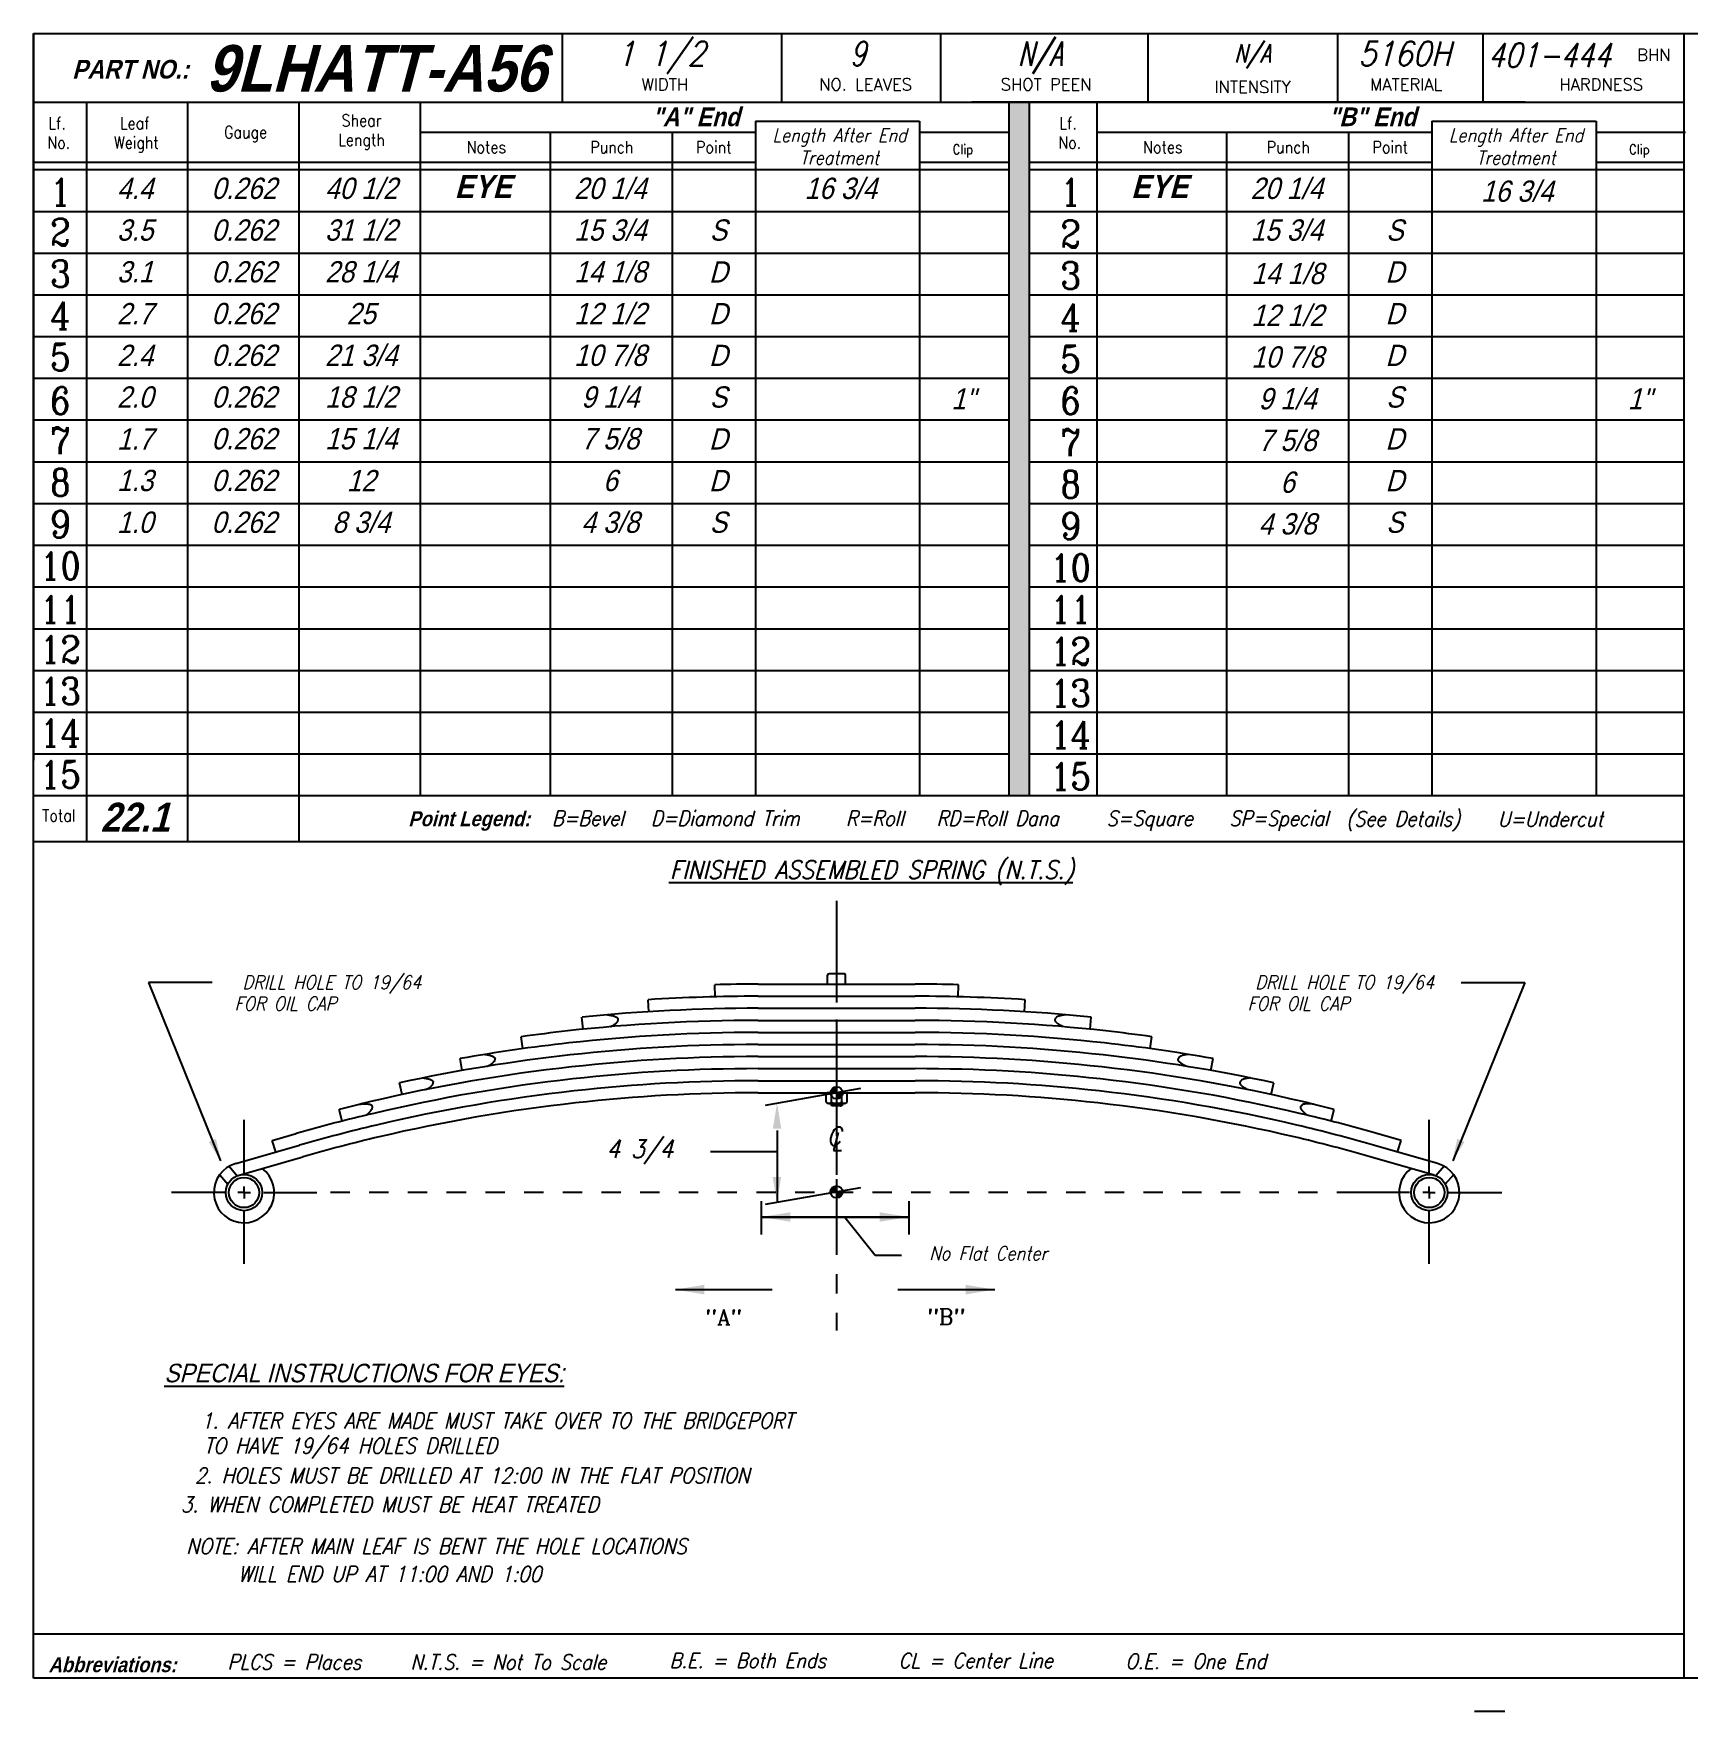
# Paper-space layout 'Layout1' of a CAD drawing. Extents: x 0 to 14, y -0.2 to 8.5.
# Drawn here: x 0 to 8.55, y -0.17 to 8.5 of the extents above; entities that cross this region are included whole.
import ezdxf
from ezdxf.enums import TextEntityAlignment as Align

# ---------------------------------------------------------------- set-up
doc = ezdxf.new("R2010")
doc.units = 0
doc.header["$LTSCALE"] = 0.25
doc.header["$MEASUREMENT"] = 0
for name, pattern in [('CENTER', [2, 1.25, -0.25, 0.25, -0.25]), ('DOT', [0.25, 0, -0.25]), ('HIDDEN', [0.375, 0.25, -0.125])]:
    doc.linetypes.add(name, pattern=pattern)
doc.layers.get('0').update_dxf_attribs({"linetype": 'CONTINUOUS'})
for name, color, linetype in [('DIM', 1, 'CONTINUOUS'), ('GRID', 6, 'CONTINUOUS'), ('GRIDTEXT', 2, 'CONTINUOUS'), ('SPRING', 4, 'CONTINUOUS'), ('TEXT', 2, 'CONTINUOUS')]:
    doc.layers.add(name, color=color, linetype=linetype)
doc.styles.add('ROMANC', font='romanc', dxfattribs={"height": 0.1})
doc.styles.add('ROMANS', font='romans', dxfattribs={"width": 0.875, "oblique": 15, "height": 0.125})
doc.dimstyles.get("Standard").update_dxf_attribs({"dimtxt": 0.18, "dimasz": 0.18, "dimexe": 0.18, "dimexo": 0.0625, "dimgap": 0.09, "dimtad": 0, "dimtih": 1, "dimtoh": 1, "dimdec": 4, "dimzin": 0, "dimdsep": 46, "dimtxsty": 'Standard', "dimcen": 0.09, "dimadec": 0, "dimazin": 0, "dimtfac": 1, "dimtdec": 4, "dimtofl": 0, "dimtmove": 0, "dimatfit": 3, "dimfxl": 1, "dimtolj": 1, "dimtzin": 0, "dimarcsym": 0})

psp = doc.layouts.get("Layout1")

# ---------------------------------------------------------------- hatches: boundary and pattern name
psp.add_hatch(color=256).paths.add_polyline_path([(5.1436, 8.1437), (5.0397, 8.1437), (5.0397, 4.5606), (5.1436, 4.5606)])

# ---------------------------------------------------------------- linework, layer by layer
at = {"color": 7, "linetype": 'DOT'}
for p, q in [((0, 0), (0, 8.4991)), ((0, 8.4991), (13.135, 8.4991))]:
    psp.add_line(p, q, dxfattribs=at)
at = {"color": 1}
for p, q in [((0.594, 3.5944), (0.9654, 2.6738)), ((0.9221, 3.5944), (0.594, 3.5944)), ((7.7044, 3.5944), (7.333, 2.6738)), ((7.3763, 3.5944), (7.7044, 3.5944))]:
    psp.add_line(p, q, dxfattribs=at)
for p, q in [((3.5218, 3.521), (3.5194, 3.5834)), ((4.7767, 3.521), (4.779, 3.5834)), ((3.1782, 3.4435), (3.175, 3.5058)), ((5.1202, 3.4435), (5.1234, 3.5058)), ((2.8391, 3.353), (2.8335, 3.4151)), ((5.4593, 3.353), (5.4649, 3.4151)), ((2.5286, 3.2528), (2.5201, 3.3145)), ((5.7698, 3.2528), (5.7784, 3.3145)), ((2.2152, 3.1402), (2.2045, 3.2016)), ((6.0832, 3.1402), (6.0939, 3.2016)), ((1.9038, 3.0155), (1.891, 3.0765)), ((6.3947, 3.0155), (6.4075, 3.0765)), ((3.743, 3.0247), (3.743, 3.0247)), ((1.5947, 2.8784), (1.579, 2.9388)), ((6.7038, 2.8784), (6.7194, 2.9388)), ((1.2517, 2.7187), (1.232, 2.7779)), ((7.0467, 2.7187), (7.0664, 2.7779)), ((3.4977, 2.7215), (3.8414, 2.7215)), ((1.01, 2.6447), (1.0527, 2.5962)), ((7.2884, 2.6447), (7.2457, 2.5962)), ((0.9616, 2.6015), (1.0045, 2.5528)), ((7.3369, 2.6015), (7.294, 2.5528))]:
    psp.add_line(p, q)
at = {"linetype": 'HIDDEN'}
psp.add_line((6.8343, 2.5093), (1.4642, 2.5093), dxfattribs=at)
at = {"layer": 'DIM', "color": 7, "linetype": 'CENTER'}
for p, q in [((4.1492, 4.0167), (4.1492, 2.8132)), ((4.1492, 3.8039), (4.1492, 2.4873)), ((4.1492, 3.1125), (4.1492, 1.7959)), ((1.0874, 2.6091), (1.0874, 2.8841)), ((7.211, 2.6091), (7.211, 2.8841)), ((1.0874, 2.5091), (1.0874, 2.5404)), ((7.211, 2.5091), (7.211, 2.5404)), ((0.9874, 2.5091), (0.7124, 2.5091)), ((1.0874, 2.5091), (1.0561, 2.5091)), ((1.0874, 2.5091), (1.0874, 2.4779)), ((1.0892, 2.5093), (1.1205, 2.5093)), ((1.1892, 2.5093), (1.4642, 2.5093)), ((7.1092, 2.5093), (6.8343, 2.5093)), ((7.2092, 2.5093), (7.178, 2.5093)), ((7.211, 2.5091), (7.211, 2.4779)), ((7.211, 2.5091), (7.2423, 2.5091)), ((7.311, 2.5091), (7.586, 2.5091)), ((1.0874, 2.1403), (1.0874, 2.4153)), ((7.211, 2.1403), (7.211, 2.4153))]:
    psp.add_line(p, q, dxfattribs=at)
at = {"layer": 'DIM', "color": 7}
for p, q in [((4.2723, 3.0464), (3.7798, 2.9596)), ((3.8414, 2.8299), (3.8414, 2.4582)), ((4.2716, 2.5341), (3.7792, 2.4472)), ((3.7588, 2.4649), (3.7588, 2.2923)), ((4.5217, 2.4649), (4.5217, 2.2923)), ((4.1916, 2.3827), (4.3478, 2.1854)), ((4.3478, 2.1854), (4.4836, 2.1854)), ((7.6014, -0.1727), (7.4451, -0.1727))]:
    psp.add_line(p, q, dxfattribs=at)
at = {"layer": 'DIM', "color": 7, "const_width": 0.0312}
for points in [[(4.1492, 3.0404, 0.414213), (4.1336, 3.0247, 1)], [(4.1492, 3.0091, 0.414214), (4.1648, 3.0247, 1)], [(4.1485, 2.528, 0.414214), (4.1329, 2.5124, 1)], [(4.1485, 2.4979, 0.414214), (4.1642, 2.5136, 1)]]:
    psp.add_lwpolyline(points, format="xyb", dxfattribs=at)
at = {"layer": 'DIM', "color": 7}
for centre in [(4.1492, 3.0247), (4.1485, 2.5124)]:
    psp.add_circle(centre, 0.0312, dxfattribs=at)
for points in [[(3.8195, 2.8392), (3.8633, 2.8392), (3.8414, 2.9705)], [(3.8188, 2.5893), (3.8626, 2.5893), (3.8407, 2.4581)]]:
    psp.add_solid(points, dxfattribs=at)
at = {"layer": 'DIM', "color": 1}
for points in [[(0.9052, 2.7713), (0.9426, 2.7865), (0.9696, 2.6667)], [(7.3933, 2.7713), (7.3559, 2.7865), (7.3288, 2.6667)]]:
    psp.add_solid(points, dxfattribs=at)
at = {"layer": 'GRID', "color": 7}
for p, q in [((0, 8.4991), (0, 4.7442)), ((0, 8.4991), (13.9986, 8.4991)), ((2.7304, 8.4991), (2.7304, 8.1437)), ((3.8648, 8.4991), (3.8648, 8.1437)), ((4.6866, 8.4991), (4.6866, 8.1437)), ((5.7576, 8.4991), (5.7576, 8.1437)), ((6.7363, 8.4991), (6.7363, 8.1437)), ((7.4878, 8.4991), (7.4878, 8.1437)), ((8.5268, 8.4991), (8.5268, 0)), ((0, 8.1437), (8.5268, 8.1437)), ((0.2737, 8.1437), (0.2737, 4.3233)), ((0.3554, 8.1437), (8.5268, 8.1437)), ((0.7954, 8.1437), (0.7954, 4.3233)), ((1.3713, 8.1437), (1.3713, 4.3233)), ((1.9981, 8.1437), (1.9981, 4.5606)), ((7.7072, 8.1437), (4.8484, 8.1437)), ((5.0397, 8.1437), (5.0397, 4.5606)), ((5.1436, 8.1437), (5.1436, 4.5606)), ((5.4931, 8.1437), (5.4931, 4.5606)), ((1.9981, 7.9892), (3.7301, 7.9892)), ((2.669, 7.9833), (2.669, 4.5606)), ((3.2986, 7.9892), (3.2986, 4.5606)), ((3.7301, 8.0465), (3.7301, 4.5606)), ((3.7301, 8.0465), (4.5781, 8.0465)), ((4.5781, 8.0465), (4.5781, 4.5606)), ((4.5781, 7.9892), (5.0397, 7.9892)), ((5.4931, 7.9892), (7.2251, 7.9892)), ((6.1639, 7.9833), (6.1639, 4.5606)), ((6.7935, 7.9892), (6.7935, 4.5606)), ((7.2251, 8.0465), (7.2251, 4.5606)), ((7.2251, 8.0465), (8.0731, 8.0465)), ((8.0731, 8.0465), (8.0731, 4.5606)), ((8.0731, 7.9892), (8.5347, 7.9892)), ((0, 7.8347), (1.3713, 7.8347)), ((1.3713, 7.8347), (1.9981, 7.8347)), ((1.9981, 7.8347), (3.7301, 7.8347)), ((4.5781, 7.8347), (5.0397, 7.8347)), ((5.1436, 7.8347), (7.2251, 7.8347)), ((8.0731, 7.8347), (8.5268, 7.8347)), ((0, 7.796), (1.3713, 7.796)), ((1.3713, 7.796), (1.9981, 7.796)), ((1.9981, 7.796), (5.0397, 7.796)), ((5.1436, 7.796), (5.3328, 7.796)), ((5.3149, 7.796), (8.5268, 7.796)), ((0, 7.5803), (1.3713, 7.5803)), ((1.3713, 7.5803), (1.9981, 7.5803)), ((1.9981, 7.5803), (5.0397, 7.5803)), ((5.1436, 7.5803), (5.3328, 7.5803)), ((5.3149, 7.5803), (8.5268, 7.5803)), ((0, 7.3646), (1.3713, 7.3646)), ((1.3713, 7.3646), (1.9981, 7.3646)), ((1.9981, 7.3646), (5.0397, 7.3646)), ((5.1436, 7.3646), (5.3328, 7.3646)), ((5.3149, 7.3646), (8.5268, 7.3646)), ((0, 7.149), (1.3713, 7.149)), ((1.3713, 7.149), (1.9981, 7.149)), ((1.9981, 7.149), (5.0397, 7.149)), ((5.1436, 7.149), (5.3328, 7.149)), ((5.3149, 7.149), (8.5268, 7.149)), ((0, 6.9333), (1.3713, 6.9333)), ((1.3713, 6.9333), (1.9981, 6.9333)), ((1.9981, 6.9333), (5.0397, 6.9333)), ((5.1436, 6.9333), (5.3328, 6.9333)), ((5.3149, 6.9333), (8.5268, 6.9333)), ((0, 6.7176), (1.3713, 6.7176)), ((1.3713, 6.7176), (1.9981, 6.7176)), ((1.9981, 6.7176), (5.0397, 6.7176)), ((5.1436, 6.7176), (5.3328, 6.7176)), ((5.3149, 6.7176), (8.5268, 6.7176)), ((0, 6.5019), (1.3713, 6.5019)), ((1.3713, 6.5019), (1.9981, 6.5019)), ((1.9981, 6.5019), (5.0397, 6.5019)), ((5.1436, 6.5019), (5.3328, 6.5019)), ((5.3149, 6.5019), (8.5268, 6.5019)), ((0, 6.2862), (1.3713, 6.2862)), ((1.3713, 6.2862), (1.9981, 6.2862)), ((1.9981, 6.2862), (5.0397, 6.2862)), ((5.1436, 6.2862), (5.3328, 6.2862)), ((5.3149, 6.2862), (8.5268, 6.2862)), ((0, 6.0705), (1.3713, 6.0705)), ((1.3713, 6.0705), (1.9981, 6.0705)), ((1.9981, 6.0705), (5.0397, 6.0705)), ((5.1436, 6.0705), (5.3328, 6.0705)), ((5.3149, 6.0705), (8.5268, 6.0705)), ((0, 5.8548), (1.9981, 5.8548)), ((1.9981, 5.8548), (5.0397, 5.8548)), ((5.1436, 5.8548), (5.3328, 5.8548)), ((5.3149, 5.8548), (8.5268, 5.8548)), ((0, 5.6391), (1.3713, 5.6391)), ((1.3713, 5.6391), (1.9981, 5.6391)), ((1.9981, 5.6391), (5.0397, 5.6391)), ((5.1436, 5.6391), (5.3328, 5.6391)), ((5.3149, 5.6391), (8.5268, 5.6391)), ((0, 5.4234), (1.3713, 5.4234)), ((1.3713, 5.4234), (1.9981, 5.4234)), ((1.9981, 5.4234), (5.0397, 5.4234)), ((5.1436, 5.4234), (5.3328, 5.4234)), ((5.3149, 5.4234), (8.5268, 5.4234)), ((0, 5.2077), (1.3713, 5.2077)), ((1.3713, 5.2077), (1.9981, 5.2077)), ((1.9981, 5.2077), (5.0397, 5.2077)), ((5.1436, 5.2077), (5.3328, 5.2077)), ((5.3149, 5.2077), (8.5268, 5.2077)), ((0, 4.992), (1.3713, 4.992)), ((1.3713, 4.992), (1.9981, 4.992)), ((1.9981, 4.992), (5.0397, 4.992)), ((5.1436, 4.992), (5.3328, 4.992)), ((5.3149, 4.992), (8.5268, 4.992)), ((0, 4.7763), (1.9981, 4.7763)), ((1.9981, 4.7763), (5.0397, 4.7763)), ((5.1436, 4.7763), (5.3328, 4.7763)), ((5.3149, 4.7763), (8.5268, 4.7763)), ((0, 0), (0, 4.7442)), ((0, 4.5606), (1.9981, 4.5606)), ((1.9981, 4.5606), (5.1436, 4.5606)), ((5.1436, 4.5606), (5.3328, 4.5606)), ((5.3149, 4.5606), (8.5268, 4.5606)), ((0, 4.3233), (8.5268, 4.3233)), ((3.3158, 2.0074), (3.8158, 2.0074)), ((4.4657, 2.0074), (4.9657, 2.0074))]:
    psp.add_line(p, q, dxfattribs=at)
at = {"layer": 'GRIDTEXT', "color": 7}
for points in [[(3.4658, 1.9824), (3.4658, 2.0324), (3.3158, 2.0074)], [(4.8157, 2.0324), (4.8157, 1.9824), (4.9657, 2.0074)]]:
    psp.add_solid(points, dxfattribs=at)
at = {"layer": 'SPRING', "color": 7}
for p, q in [((3.743, 3.5861), (4.5555, 3.5861)), ((4.1021, 3.5861), (4.1021, 3.6318)), ((4.188, 3.6396), (4.1099, 3.6396)), ((4.1958, 3.5861), (4.1958, 3.6318)), ((3.743, 3.5237), (4.5555, 3.5237)), ((3.743, 3.4614), (4.5555, 3.4614)), ((3.743, 3.399), (4.5555, 3.399)), ((3.743, 3.3366), (4.5555, 3.3366)), ((3.743, 3.2742), (4.5555, 3.2742)), ((3.743, 3.2119), (4.5555, 3.2119)), ((3.743, 3.1495), (4.5555, 3.1495)), ((3.743, 3.0871), (4.5555, 3.0871)), ((3.743, 3.0247), (4.5555, 3.0247)), ((4.0951, 2.9769), (4.0951, 3.0201)), ((4.1898, 2.97), (4.1086, 2.97)), ((4.1121, 3.0247), (4.1492, 3.0247)), ((4.118, 2.9645), (4.118, 2.97)), ((4.118, 2.9645), (4.1258, 2.9567)), ((4.1805, 2.9645), (4.118, 2.9645)), ((4.1221, 2.9769), (4.1221, 3.0179)), ((4.1315, 2.9567), (4.1258, 2.9567)), ((4.1669, 2.9567), (4.1315, 2.9567)), ((4.1863, 3.0247), (4.1492, 3.0247)), ((4.1669, 2.9567), (4.1726, 2.9567)), ((4.1805, 2.9645), (4.1726, 2.9567)), ((4.1763, 2.9769), (4.1763, 3.0179)), ((4.1805, 2.9645), (4.1805, 2.97)), ((4.2033, 2.9769), (4.2033, 3.0179)), ((1.232, 2.7779), (1.3575, 2.814)), ((7.0664, 2.7779), (6.9409, 2.814)), ((1.0443, 2.6592), (1.3747, 2.754)), ((1.0615, 2.5992), (1.3919, 2.694)), ((7.2369, 2.5992), (6.9065, 2.694)), ((7.2541, 2.6592), (6.9237, 2.754))]:
    psp.add_line(p, q, dxfattribs=at)
at = {"layer": 'SPRING', "color": 0}
for points in [[(2.9657, 3.4276, -0.006218), (2.9726, 3.4268, -0.007471), (2.9748, 3.4265, -0.000285), (2.9809, 3.4256, -0.003681), (2.9813, 3.4255, -0.005768), (2.9841, 3.425, -0.004371), (2.9879, 3.4243, -0.007625), (2.9906, 3.4237, -0.005278), (2.9945, 3.4227, -0.010897), (2.9969, 3.422, -0.006253), (3.0012, 3.4206, -0.017802), (3.0031, 3.4199, -0.007161), (3.008, 3.4177, -0.036614), (3.01, 3.4166, -0.013566), (3.0151, 3.4132, -0.097284), (3.0178, 3.4102, -0.06079), (3.0205, 3.4044)], [(2.9794, 3.3662, 0.003105), (2.9825, 3.3676, 0.007471), (2.9845, 3.3686, 0.000285), (2.9899, 3.3715, 0.003681), (2.9903, 3.3717, 0.005768), (2.9928, 3.3731, 0.004371), (2.9961, 3.375, 0.007625), (2.9985, 3.3765, 0.005278), (3.0018, 3.3787, 0.010897), (3.0039, 3.3802, 0.006253), (3.0075, 3.3828, 0.017802), (3.0091, 3.3842, 0.007161), (3.013, 3.3878, 0.036614), (3.0145, 3.3895, 0.013566), (3.0182, 3.3944, 0.097284), (3.0198, 3.3981, 0.06079), (3.0205, 3.4044)], [(5.3327, 3.4276, 0.006218), (5.3258, 3.4268, 0.007471), (5.3236, 3.4265, 0.000285), (5.3176, 3.4256, 0.003681), (5.3171, 3.4255, 0.005768), (5.3143, 3.425, 0.004371), (5.3106, 3.4243, 0.007625), (5.3078, 3.4237, 0.005278), (5.3039, 3.4227, 0.010897), (5.3015, 3.422, 0.006253), (5.2973, 3.4206, 0.017802), (5.2953, 3.4199, 0.007161), (5.2904, 3.4177, 0.036614), (5.2884, 3.4166, 0.013566), (5.2833, 3.4132, 0.097284), (5.2806, 3.4102, 0.06079), (5.2779, 3.4044)], [(5.319, 3.3662, -0.003105), (5.3159, 3.3676, -0.007471), (5.3139, 3.3686, -0.000285), (5.3085, 3.3715, -0.003681), (5.3081, 3.3717, -0.005768), (5.3056, 3.3731, -0.004371), (5.3023, 3.375, -0.007625), (5.2999, 3.3765, -0.005278), (5.2966, 3.3787, -0.010897), (5.2945, 3.3802, -0.006253), (5.2909, 3.3828, -0.017802), (5.2893, 3.3842, -0.007161), (5.2854, 3.3878, -0.036614), (5.2839, 3.3895, -0.013566), (5.2802, 3.3944, -0.097284), (5.2786, 3.3981, -0.06079), (5.2779, 3.4044)], [(2.3316, 3.2231, -0.004657), (2.3368, 3.2226, -0.007471), (2.339, 3.2223, -0.000285), (2.345, 3.2214, -0.003681), (2.3455, 3.2213, -0.005768), (2.3483, 3.2208, -0.004371), (2.352, 3.22, -0.007625), (2.3547, 3.2194, -0.005278), (2.3586, 3.2184, -0.010897), (2.3611, 3.2177, -0.006253), (2.3653, 3.2163, -0.017802), (2.3673, 3.2156, -0.007161), (2.3721, 3.2135, -0.036614), (2.3741, 3.2124, -0.013566), (2.3792, 3.2089, -0.097284), (2.382, 3.206, -0.06079), (2.3846, 3.2002)], [(5.9668, 3.2231, 0.004657), (5.9617, 3.2226, 0.007471), (5.9595, 3.2223, 0.000285), (5.9534, 3.2214, 0.003681), (5.953, 3.2213, 0.005768), (5.9501, 3.2208, 0.004371), (5.9464, 3.22, 0.007625), (5.9437, 3.2194, 0.005278), (5.9398, 3.2184, 0.010897), (5.9374, 3.2177, 0.006253), (5.9331, 3.2163, 0.017802), (5.9311, 3.2156, 0.007161), (5.9263, 3.2135, 0.036614), (5.9243, 3.2124, 0.013566), (5.9192, 3.2089, 0.097284), (5.9165, 3.206, 0.06079), (5.9138, 3.2002)], [(2.3436, 3.1619, 0.003105), (2.3467, 3.1634, 0.007471), (2.3487, 3.1644, 0.000285), (2.3541, 3.1672, 0.003681), (2.3545, 3.1674, 0.005768), (2.357, 3.1688, 0.004371), (2.3603, 3.1708, 0.007625), (2.3626, 3.1722, 0.005278), (2.366, 3.1744, 0.010897), (2.3681, 3.1759, 0.006253), (2.3716, 3.1786, 0.017802), (2.3733, 3.1799, 0.007161), (2.3771, 3.1835, 0.036614), (2.3787, 3.1852, 0.013566), (2.3824, 3.1902, 0.097284), (2.384, 3.1938, 0.06079), (2.3846, 3.2002)], [(5.9549, 3.1619, -0.003105), (5.9517, 3.1634, -0.007471), (5.9498, 3.1644, -0.000285), (5.9444, 3.1672, -0.003681), (5.9439, 3.1674, -0.005768), (5.9414, 3.1688, -0.004371), (5.9382, 3.1708, -0.007625), (5.9358, 3.1722, -0.005278), (5.9324, 3.1744, -0.010897), (5.9303, 3.1759, -0.006253), (5.9268, 3.1786, -0.017802), (5.9252, 3.1799, -0.007161), (5.9213, 3.1835, -0.036614), (5.9197, 3.1852, -0.013566), (5.9161, 3.1902, -0.097284), (5.9144, 3.1938, -0.06079), (5.9138, 3.2002)], [(2.0122, 3.1018, -0.004561), (2.0173, 3.1012, -0.007471), (2.0195, 3.1009, -0.000285), (2.0255, 3.1, -0.003681), (2.026, 3.0999, -0.005768), (2.0288, 3.0994, -0.004371), (2.0325, 3.0987, -0.007625), (2.0352, 3.0981, -0.005278), (2.0391, 3.0971, -0.010897), (2.0416, 3.0964, -0.006253), (2.0458, 3.095, -0.017802), (2.0478, 3.0943, -0.007161), (2.0526, 3.0921, -0.036614), (2.0546, 3.091, -0.013566), (2.0597, 3.0876, -0.097284), (2.0625, 3.0846, -0.06079), (2.0651, 3.0788)], [(2.0241, 3.0406, 0.003105), (2.0272, 3.042, 0.007471), (2.0292, 3.043, 0.000285), (2.0346, 3.0459, 0.003681), (2.035, 3.0461, 0.005768), (2.0375, 3.0475, 0.004371), (2.0408, 3.0494, 0.007625), (2.0431, 3.0509, 0.005278), (2.0465, 3.0531, 0.010897), (2.0486, 3.0546, 0.006253), (2.0521, 3.0572, 0.017802), (2.0538, 3.0586, 0.007161), (2.0576, 3.0622, 0.036614), (2.0592, 3.0639, 0.013566), (2.0629, 3.0688, 0.097284), (2.0645, 3.0725, 0.06079), (2.0651, 3.0788)], [(6.2862, 3.1018, 0.004561), (6.2812, 3.1012, 0.007471), (6.279, 3.1009, 0.000285), (6.2729, 3.1, 0.003681), (6.2724, 3.0999, 0.005768), (6.2696, 3.0994, 0.004371), (6.2659, 3.0987, 0.007625), (6.2632, 3.0981, 0.005278), (6.2593, 3.0971, 0.010897), (6.2568, 3.0964, 0.006253), (6.2526, 3.095, 0.017802), (6.2506, 3.0943, 0.007161), (6.2458, 3.0921, 0.036614), (6.2438, 3.091, 0.013566), (6.2387, 3.0876, 0.097284), (6.236, 3.0846, 0.06079), (6.2333, 3.0788)], [(6.2744, 3.0406, -0.003105), (6.2712, 3.042, -0.007471), (6.2693, 3.043, -0.000285), (6.2638, 3.0459, -0.003681), (6.2634, 3.0461, -0.005768), (6.2609, 3.0475, -0.004371), (6.2576, 3.0494, -0.007625), (6.2553, 3.0509, -0.005278), (6.2519, 3.0531, -0.010897), (6.2498, 3.0546, -0.006253), (6.2463, 3.0572, -0.017802), (6.2447, 3.0586, -0.007161), (6.2408, 3.0622, -0.036614), (6.2392, 3.0639, -0.013566), (6.2355, 3.0688, -0.097284), (6.2339, 3.0725, -0.06079), (6.2333, 3.0788)], [(1.6844, 2.9651, -0.012785), (1.6985, 2.9669, -0.007471), (1.7007, 2.9671, -0.000285), (1.7068, 2.9675, -0.003681), (1.7073, 2.9675, -0.005768), (1.7101, 2.9676, -0.004371), (1.7139, 2.9677, -0.007625), (1.7167, 2.9677, -0.005278), (1.7207, 2.9676, -0.010897), (1.7233, 2.9674, -0.006253), (1.7277, 2.967, -0.017802), (1.7298, 2.9667, -0.007161), (1.735, 2.9657, -0.036614), (1.7372, 2.9651, -0.013566), (1.7429, 2.9628, -0.097284), (1.7462, 2.9605, -0.06079), (1.7501, 2.9555)], [(1.7184, 2.9091, 0.003105), (1.7211, 2.9113, 0.007471), (1.7228, 2.9127, 0.000285), (1.7275, 2.9166, 0.003681), (1.7278, 2.9169, 0.005768), (1.73, 2.9189, 0.004371), (1.7328, 2.9214, 0.007625), (1.7347, 2.9234, 0.005278), (1.7375, 2.9263, 0.010897), (1.7393, 2.9282, 0.006253), (1.7421, 2.9315, 0.017802), (1.7434, 2.9332, 0.007161), (1.7464, 2.9376, 0.036614), (1.7476, 2.9396, 0.013566), (1.7501, 2.9452, 0.097284), (1.7509, 2.9491, 0.06079), (1.7501, 2.9555)], [(6.58, 2.9091, -0.003105), (6.5773, 2.9113, -0.007471), (6.5756, 2.9127, -0.000285), (6.5709, 2.9166, -0.003681), (6.5706, 2.9169, -0.005768), (6.5684, 2.9189, -0.004371), (6.5657, 2.9214, -0.007625), (6.5637, 2.9234, -0.005278), (6.5609, 2.9263, -0.010897), (6.5592, 2.9282, -0.006253), (6.5563, 2.9315, -0.017802), (6.555, 2.9332, -0.007161), (6.552, 2.9376, -0.036614), (6.5508, 2.9396, -0.013566), (6.5483, 2.9452, -0.097284), (6.5476, 2.9491, -0.06079), (6.5483, 2.9555)], [(6.614, 2.9651, 0.012785), (6.5999, 2.9669, 0.007471), (6.5977, 2.9671, 0.000285), (6.5916, 2.9675, 0.003681), (6.5912, 2.9675, 0.005768), (6.5883, 2.9676, 0.004371), (6.5845, 2.9677, 0.007625), (6.5817, 2.9677, 0.005278), (6.5777, 2.9676, 0.010897), (6.5751, 2.9674, 0.006253), (6.5707, 2.967, 0.017802), (6.5686, 2.9667, 0.007161), (6.5634, 2.9657, 0.036614), (6.5612, 2.9651, 0.013566), (6.5555, 2.9628, 0.097284), (6.5522, 2.9605, 0.06079), (6.5483, 2.9555)]]:
    psp.add_lwpolyline(points, format="xyb", dxfattribs=at)
at = {"layer": 'SPRING', "color": 7}
for centre, radius in [((1.0874, 2.5091), 0.0938), ((7.211, 2.5091), 0.0938), ((1.0874, 2.5091), 0.0781), ((7.211, 2.5091), 0.0781)]:
    psp.add_circle(centre, radius, dxfattribs=at)
for centre, radius, start, end in [((3.743, -5.4979), 9.084, 90, 91.41015), ((4.1099, 3.6318), 0.00781, 90, 180), ((4.188, 3.6318), 0.00781, 0, 90), ((4.5555, -5.4979), 9.084, 88.58985, 90), ((3.743, -5.4979), 9.0216, 90, 93.60946), ((4.5555, -5.4979), 9.0216, 86.39054, 90), ((3.743, -5.4979), 8.8969, 90, 96.3542), ((3.743, -5.4979), 8.9593, 90, 95.82587), ((4.5555, -5.4979), 8.9593, 84.17413, 90), ((4.5555, -5.4979), 8.8969, 83.6458, 90), ((3.743, -5.4979), 8.8969, 96.3542, 97.90049), ((3.743, -5.4979), 8.8345, 90, 96.3542), ((4.5555, -5.4979), 8.8345, 83.6458, 90), ((4.5555, -5.4979), 8.8969, 82.09951, 83.6458), ((3.743, -5.4979), 8.7721, 96.3542, 102.18815), ((3.743, -5.4979), 8.8345, 96.3542, 100.02867), ((3.743, -5.4979), 8.7721, 90, 96.3542), ((3.743, -5.4979), 8.7098, 90, 96.3542), ((4.5555, -5.4979), 8.7721, 83.6458, 90), ((4.5555, -5.4979), 8.7098, 83.6458, 90), ((4.5555, -5.4979), 8.7721, 77.81185, 83.6458), ((4.5555, -5.4979), 8.8345, 79.97133, 83.6458), ((3.743, -5.4979), 8.7098, 96.3542, 103.27518), ((3.743, -5.4979), 8.6474, 90, 96.3542), ((4.5555, -5.4979), 8.6474, 83.6458, 90), ((4.5555, -5.4979), 8.7098, 76.72482, 83.6458), ((3.743, -5.4979), 8.6474, 96.3542, 103.27518), ((3.743, -5.4979), 8.585, 90, 96.3542), ((4.5555, -5.4979), 8.585, 83.6458, 90), ((4.5555, -5.4979), 8.6474, 76.72482, 83.6458), ((3.743, -5.4979), 8.7098, 103.27518, 104.38577), ((3.743, -5.4979), 8.585, 96.3542, 103.27518), ((3.743, -5.4979), 8.5226, 96.3542, 103.27518), ((3.743, -5.4979), 8.5226, 90, 96.3542), ((4.1076, 3.0057), 0.019, 39.77849, 131.07822), ((4.1086, 2.9869), 0.0168, 216.38534, 323.61466), ((4.1492, 2.9678), 0.057, 61.64205, 118.35795), ((4.1492, 3.027), 0.057, 241.64205, 298.35795), ((4.1898, 3.0079), 0.0168, 36.38534, 143.61466), ((4.1898, 2.9869), 0.0168, 216.38534, 323.61466), ((4.5555, -5.4979), 8.5226, 83.6458, 90), ((4.5555, -5.4979), 8.5226, 76.72482, 83.6458), ((4.5555, -5.4979), 8.585, 76.72482, 83.6458), ((4.5555, -5.4979), 8.7098, 75.61423, 76.72482), ((3.743, -5.4979), 8.6474, 103.27518, 106.01303), ((4.5555, -5.4979), 8.6474, 73.98697, 76.72482), ((3.743, -5.4979), 8.585, 103.27518, 106.01303), ((3.743, -5.4979), 8.5226, 103.27518, 106.01303), ((4.5555, -5.4979), 8.5226, 73.98697, 76.72482), ((4.5555, -5.4979), 8.585, 73.98697, 76.72482), ((1.0874, 2.5091), 0.1561, 106.01303, 52.91734), ((7.211, 2.5091), 0.1561, 127.08266, 73.98697)]:
    psp.add_arc(centre, radius, start, end, dxfattribs=at)
at = {"layer": 'TEXT', "color": 7}
for p, q in [((0, 0), (0, 8.4991)), ((0, 0.2281), (8.5268, 0.2281)), ((13.9986, 0), (0, 0))]:
    psp.add_line(p, q, dxfattribs=at)

# ---------------------------------------------------------------- texts
at = {"layer": 'DIM', "color": 7, "style": 'ROMANS', "oblique": 15, "width": 0.875}
for s, height, p in [('%%uFINISHED ASSEMBLED SPRING (N.T.S.)', 0.093741, (4.3307, 4.1305)), ('C', 0.0937, (4.1348, 2.7529)), ('L', 0.0937, (4.1485, 2.7263))]:
    psp.add_text(s, height=height, dxfattribs=at).set_placement(p, align=Align.CENTER)
for s, height, p in [('4 3/4', 0.09374, (2.9597, 2.6877)), ('No Flat Center', 0.070305, (4.6276, 2.1599))]:
    psp.add_text(s, height=height, dxfattribs=at).set_placement(p)
at = {"layer": 'GRIDTEXT', "color": 7, "style": 'ROMANC'}
psp.add_text('BHN', height=0.06181, dxfattribs=at).set_placement((8.2853, 8.3586))
for s, height, p in [('WIDTH', 0.06181, (3.2617, 8.2055)), ('NO. LEAVES', 0.06181, (4.2987, 8.2055)), ('SHOT PEEN', 0.06181, (5.2315, 8.2055)), ('INTENSITY', 0.06181, (6.2985, 8.1923)), ('MATERIAL', 0.06181, (7.0917, 8.2055)), ('HARDNESS', 0.06181, (8.0994, 8.2055)), ('"A"', 0.07999, (3.5658, 1.8247)), ('"B"', 0.07999, (4.7157, 1.8274))]:
    psp.add_text(s, height=height, dxfattribs=at).set_placement(p, align=Align.CENTER)
at = {"layer": 'GRIDTEXT', "color": 7, "style": 'ROMANC', "width": 0.875}
for s, height, p in [('Lf.', 0.06181, (0.1221, 8.0046)), ('Leaf', 0.06181, (0.5228, 8.0046)), ('Shear', 0.06181, (1.6946, 8.0193)), ('Lf.', 0.06181, (5.3454, 8.0046)), ('Gauge', 0.06181, (1.0956, 7.9583)), ('Length', 0.06181, (1.6946, 7.9192)), ('No.', 0.06181, (0.1303, 7.9045)), ('Weight', 0.06181, (0.531, 7.9045)), ('Notes', 0.06181, (2.3396, 7.881)), ('Punch', 0.06181, (2.9876, 7.881)), ('Point', 0.06181, (3.5145, 7.881)), ('Clip', 0.05007, (4.8013, 7.8757)), ('No.', 0.06181, (5.3536, 7.9045)), ('Notes', 0.06181, (5.8346, 7.881)), ('Punch', 0.06181, (6.4826, 7.881)), ('Point', 0.06181, (7.0095, 7.881)), ('Clip', 0.05007, (8.2963, 7.8757)), ('1', 0.14, (0.1386, 7.6099)), ('1', 0.14, (5.3579, 7.6099)), ('2', 0.14, (0.1386, 7.4036)), ('2', 0.14, (5.3579, 7.3942)), ('3', 0.14, (0.1386, 7.1879)), ('3', 0.14, (5.3579, 7.1785)), ('4', 0.14, (0.1386, 6.9722)), ('4', 0.14, (5.3579, 6.9628)), ('5', 0.14, (0.1386, 6.7565)), ('5', 0.14, (5.3579, 6.7471)), ('6', 0.14, (0.1386, 6.5314)), ('6', 0.14, (5.3579, 6.5314)), ('7', 0.14, (0.1386, 6.3251)), ('7', 0.14, (5.3579, 6.3157)), ('8', 0.14, (0.1386, 6.1094)), ('8', 0.14, (5.3579, 6.1)), ('9', 0.14, (0.1386, 5.8937)), ('9', 0.14, (5.3579, 5.8843)), ('10', 0.14, (0.1386, 5.678)), ('10', 0.14, (5.3579, 5.6686)), ('11', 0.14, (0.1386, 5.4529)), ('11', 0.14, (5.3579, 5.4529)), ('12', 0.14, (0.1386, 5.2466)), ('12', 0.14, (5.3579, 5.2372)), ('13', 0.14, (0.1386, 5.0309)), ('13', 0.14, (5.3579, 5.0215)), ('14', 0.14, (0.1386, 4.8152)), ('14', 0.14, (5.3579, 4.8058)), ('15', 0.14, (0.1386, 4.5995)), ('15', 0.14, (5.3579, 4.5901)), ('Total', 0.06181, (0.1303, 4.4264))]:
    psp.add_text(s, height=height, dxfattribs=at).set_placement(p, align=Align.CENTER)
at = {"layer": 'GRIDTEXT', "color": 7, "style": 'ROMANS', "oblique": 15, "width": 0.875}
for s, height, p in [('B=Bevel', 0.07726, (2.6782, 4.4051)), ('D=Diamond Trim', 0.077265, (3.1902, 4.4049)), ('R=Roll', 0.07726, (4.1972, 4.4047)), ('RD=Roll Dana', 0.077265, (4.6656, 4.4047)), ('S=Square', 0.07726, (5.5434, 4.4045)), ('SP=Special', 0.07726, (6.1779, 4.4043)), ('(See Details)', 0.077265, (6.7822, 4.4018)), ('U=Undercut', 0.07726, (7.5655, 4.4004)), ('PLCS = Places', 0.077265, (1.0032, 0.0444)), ('N.T.S. = Not To Scale', 0.077265, (1.9474, 0.044)), ('B.E. = Both Ends', 0.077265, (3.2861, 0.0519)), ('CL = Center Line', 0.077265, (4.4693, 0.0517)), ('O.E. = One End', 0.077265, (5.6414, 0.0479))]:
    psp.add_text(s, height=height, dxfattribs=at).set_placement(p)
at = {"layer": 'GRIDTEXT', "color": 7, "attachment_point": 5, "style": 'ROMANS'}
for s, insert, char_height, width in [('{\\fSansSerif|b1|i0|c2|p2;9LHATT-A56}', (1.7687, 8.3178), 0.239976, 3.19968), ('{\\fSansSerif|b1|i0|c2|p2;PART NO.:}', (0.501, 8.3141), 0.096581, 2.895506), ('{\\fSansSerif|b1|i0|c2|p2;"A" End}', (3.4219, 8.0681), 0.096581, 2.895506), ('{\\fSansSerif|b1|i0|c2|p2;"B" End}', (6.9169, 8.0681), 0.096581, 2.895506), ('Length After End Treatment', (4.1638, 7.9156), 0.069538, 0.906241), ('Length After End Treatment', (7.6588, 7.9156), 0.069538, 0.906241), ('{\\fSansSerif|b1|i0|c2|p2;Point Legend:}', (2.2509, 4.429), 0.077265, 2.316405), ('{\\fSansSerif|b1|i0|c2|p2;Abbreviations:}', (0.4081, 0.0683), 0.077265, 2.316405)]:
    psp.add_mtext(s, dxfattribs=dict(at, insert=insert, char_height=char_height, width=width))
at = {"layer": 'TEXT', "color": 7, "style": 'ROMANS', "oblique": 15}
for s, height, width, p in [('1 1/2', 0.12499, 0.875, (3.2423, 8.3332)), ('9', 0.125, 0.75, (4.2581, 8.3332)), ('N/A', 0.12499, 0.6875, (5.2002, 8.3332)), ('5160H', 0.12499, 0.875, (7.0826, 8.3332))]:
    psp.add_text(s, height=height, dxfattribs=dict(at, width=width)).set_placement(p, align=Align.CENTER)
for s, height, width, p in [('N/A', 0.09374, 0.75, (6.2036, 8.3503)), ('401-444', 0.12499, 0.8125, (7.5139, 8.3246))]:
    psp.add_text(s, height=height, dxfattribs=dict(at, width=width)).set_placement(p)
at = {"layer": 'TEXT', "color": 7, "attachment_point": 5, "style": 'ROMANS'}
for s, insert, char_height, width in [('{\\fArial|b0|i0|c0|p34;4.4}', (0.5245, 7.6985), 0.11, 0.68284), ('{\\fArial|b0|i0|c0|p34;0.262}', (1.0873, 7.6985), 0.11, 0.68284), ('{\\fArial|b0|i0|c0|p34;40 1/2}', (1.6928, 7.6985), 0.11, 0.68284), ('{\\fArial|b1|i0|c0|p34;EYE}', (2.3226, 7.7089), 0.12, 0.68284), ('{\\fArial|b0|i0|c0|p34;20 1/4}', (2.9796, 7.6985), 0.11, 0.68284), ('{\\fArial|b0|i0|c0|p34;16 3/4}', (4.1702, 7.6985), 0.11, 0.68284), ('{\\fArial|b1|i0|c0|p34;EYE}', (5.8176, 7.7089), 0.12, 0.68284), ('{\\fArial|b0|i0|c0|p34;20 1/4}', (6.4746, 7.6985), 0.11, 0.68284), ('{\\fArial|b0|i0|c0|p34;16 3/4}', (7.6652, 7.6839), 0.11, 0.68284), ('{\\fArial|b0|i0|c0|p34;3.5}', (0.5245, 7.4828), 0.11, 0.68284), ('{\\fArial|b0|i0|c0|p34;0.262}', (1.0873, 7.4828), 0.11, 0.68284), ('{\\fArial|b0|i0|c0|p34;31 1/2}', (1.6928, 7.4828), 0.11, 0.68284), ('{\\fArial|b0|i0|c0|p34;15 3/4}', (2.9796, 7.4828), 0.11, 0.68284), ('{\\fArial|b0|i0|c0|p34;S}', (3.538, 7.4828), 0.11, 0.68284), ('{\\fArial|b0|i0|c0|p34;15 3/4}', (6.4746, 7.4828), 0.11, 0.68284), ('{\\fArial|b0|i0|c0|p34;S}', (7.033, 7.4828), 0.11, 0.68284), ('{\\fArial|b0|i0|c0|p34;3.1}', (0.5245, 7.2671), 0.11, 0.68284), ('{\\fArial|b0|i0|c0|p34;0.262}', (1.0873, 7.2671), 0.11, 0.68284), ('{\\fArial|b0|i0|c0|p34;28 1/4}', (1.6928, 7.2671), 0.11, 0.68284), ('{\\fArial|b0|i0|c0|p34;14 1/8}', (2.9796, 7.2671), 0.11, 0.68284), ('{\\fArial|b0|i0|c0|p34;D}', (3.538, 7.2671), 0.11, 0.68284), ('{\\fArial|b0|i0|c0|p34;14 1/8}', (6.4786, 7.2583), 0.11, 0.68284), ('{\\fArial|b0|i0|c0|p34;D}', (7.033, 7.2671), 0.11, 0.68284), ('{\\fArial|b0|i0|c0|p34;12 1/2}', (2.9796, 7.0514), 0.11, 0.68284), ('{\\fArial|b0|i0|c0|p34;2.7}', (0.5245, 7.0514), 0.11, 0.68284), ('{\\fArial|b0|i0|c0|p34;0.262}', (1.0873, 7.0514), 0.11, 0.68284), ('{\\fArial|b0|i0|c0|p34;25}', (1.6928, 7.0514), 0.11, 0.68284), ('{\\fArial|b0|i0|c0|p34;D}', (3.538, 7.0514), 0.11, 0.68284), ('{\\fArial|b0|i0|c0|p34;12 1/2}', (6.4786, 7.0426), 0.11, 0.68284), ('{\\fArial|b0|i0|c0|p34;D}', (7.033, 7.0514), 0.11, 0.68284), ('{\\fArial|b0|i0|c0|p34;2.4}', (0.5245, 6.8357), 0.11, 0.68284), ('{\\fArial|b0|i0|c0|p34;0.262}', (1.0873, 6.8357), 0.11, 0.68284), ('{\\fArial|b0|i0|c0|p34;21 3/4}', (1.6928, 6.8357), 0.11, 0.68284), ('{\\fArial|b0|i0|c0|p34;10 7/8}', (2.9796, 6.8357), 0.11, 0.68284), ('{\\fArial|b0|i0|c0|p34;D}', (3.538, 6.8357), 0.11, 0.68284), ('{\\fArial|b0|i0|c0|p34;10 7/8}', (6.4786, 6.8269), 0.11, 0.68284), ('{\\fArial|b0|i0|c0|p34;D}', (7.033, 6.8357), 0.11, 0.68284), ('{\\fArial|b0|i0|c0|p34;2.0}', (0.5245, 6.62), 0.11, 0.68284), ('{\\fArial|b0|i0|c0|p34;0.262}', (1.0873, 6.62), 0.11, 0.68284), ('{\\fArial|b0|i0|c0|p34;18 1/2}', (1.6928, 6.62), 0.11, 0.68284), ('{\\fArial|b0|i0|c0|p34;9 1/4}', (2.9796, 6.62), 0.11, 0.68284), ('{\\fArial|b0|i0|c0|p34;S}', (3.538, 6.62), 0.11, 0.68284), ('{\\fArial|b0|i0|c0|p34;S}', (7.033, 6.62), 0.11, 0.68284), ('{\\fArial|b0|i0|c0|p34;1"}', (4.8027, 6.6113), 0.11, 0.68284), ('{\\fArial|b0|i0|c0|p34;9 1/4}', (6.4786, 6.6112), 0.11, 0.68284), ('{\\fArial|b0|i0|c0|p34;1"}', (8.2976, 6.6113), 0.11, 0.68284), ('{\\fArial|b0|i0|c0|p34;1.7}', (0.5245, 6.4043), 0.11, 0.68284), ('{\\fArial|b0|i0|c0|p34;0.262}', (1.0873, 6.4043), 0.11, 0.68284), ('{\\fArial|b0|i0|c0|p34;15 1/4}', (1.6928, 6.4043), 0.11, 0.68284), ('{\\fArial|b0|i0|c0|p34;7 5/8}', (2.9796, 6.4043), 0.11, 0.68284), ('{\\fArial|b0|i0|c0|p34;D}', (3.538, 6.4043), 0.11, 0.68284), ('{\\fArial|b0|i0|c0|p34;7 5/8}', (6.4786, 6.3956), 0.11, 0.68284), ('{\\fArial|b0|i0|c0|p34;D}', (7.033, 6.4043), 0.11, 0.68284), ('{\\fArial|b0|i0|c0|p34;1.3}', (0.5245, 6.1886), 0.11, 0.68284), ('{\\fArial|b0|i0|c0|p34;0.262}', (1.0873, 6.1886), 0.11, 0.68284), ('{\\fArial|b0|i0|c0|p34;12}', (1.6928, 6.1886), 0.11, 0.68284), ('{\\fArial|b0|i0|c0|p34;6}', (2.9796, 6.1886), 0.11, 0.68284), ('{\\fArial|b0|i0|c0|p34;D}', (3.538, 6.1886), 0.11, 0.68284), ('{\\fArial|b0|i0|c0|p34;6}', (6.4786, 6.1799), 0.11, 0.68284), ('{\\fArial|b0|i0|c0|p34;D}', (7.033, 6.1886), 0.11, 0.68284), ('{\\fArial|b0|i0|c0|p34;1.0}', (0.5245, 5.9729), 0.11, 0.68284), ('{\\fArial|b0|i0|c0|p34;0.262}', (1.0873, 5.9729), 0.11, 0.68284), ('{\\fArial|b0|i0|c0|p34;8 3/4}', (1.6928, 5.9729), 0.11, 0.68284), ('{\\fArial|b0|i0|c0|p34;4 3/8}', (2.9796, 5.9729), 0.11, 0.68284), ('{\\fArial|b0|i0|c0|p34;S}', (3.538, 5.9729), 0.11, 0.68284), ('{\\fArial|b0|i0|c0|p34;4 3/8}', (6.4786, 5.9642), 0.11, 0.68284), ('{\\fArial|b0|i0|c0|p34;S}', (7.033, 5.9729), 0.11, 0.68284), ('{\\fArial|b1|i0|c0|p34;22.1}', (0.5245, 4.4486), 0.15, 0.68284), ('\\A1;{\\C1;DRILL HOLE TO 19/64}', (1.5406, 3.5838), 0.07, 2.835973), ('\\A1;{\\C1;DRILL HOLE TO 19/64}', (6.7741, 3.5838), 0.07, 2.835973), ('\\A1;{\\C1;FOR OIL CAP}', (1.3009, 3.4856), 0.07, 2.835973), ('\\A1;{\\C1;FOR OIL CAP}', (6.5345, 3.4856), 0.07, 2.835973), ('{\\fArial|b0|i0|c0|p34;\\L\\C1;SPECIAL INSTRUCTIONS FOR EYES:}', (1.7083, 1.5756), 0.09599, 6.721942), ('{\\C1;1. AFTER EYES ARE MADE MUST TAKE OVER TO THE BRIDGEPORT}', (2.395, 1.3302), 0.079992, 4.044627), ('{\\C1;TO HAVE 19/64 HOLES DRILLED}', (1.6376, 1.1874), 0.079992, 3.01076), ('{\\C1;2. HOLES MUST BE DRILLED AT 12:00 IN THE FLAT POSITION}', (2.2657, 1.0471), 0.079992, 4.044627), ('{\\C1;3. WHEN COMPLETED MUST BE HEAT TREATED}', (1.8404, 0.8966), 0.079992, 4.044627), ('{\\C1;NOTE: AFTER MAIN LEAF IS BENT THE HOLE LOCATIONS}', (2.0822, 0.6811), 0.079992, 4.044627), ('{\\C1;WILL END UP AT 11:00 AND 1:00}', (1.8404, 0.5374), 0.079992, 4.044627)]:
    psp.add_mtext(s, dxfattribs=dict(at, insert=insert, char_height=char_height, width=width))

# ---------------------------------------------------------------- leaders
at = {"layer": 'DIM', "color": 7}
for points in [[(3.7598, 2.3827), (4.5206, 2.3827)], [(4.5217, 2.3827), (3.7609, 2.3827)]]:
    psp.add_leader(points, dimstyle='Standard', override={"dimasz": 0.15, "dimexe": 0.0625, "dimexo": 0.03125, "dimgap": 0.09, "dimtad": 0, "dimtmove": 2}, dxfattribs=at)

doc.saveas('drawing.dxf')
